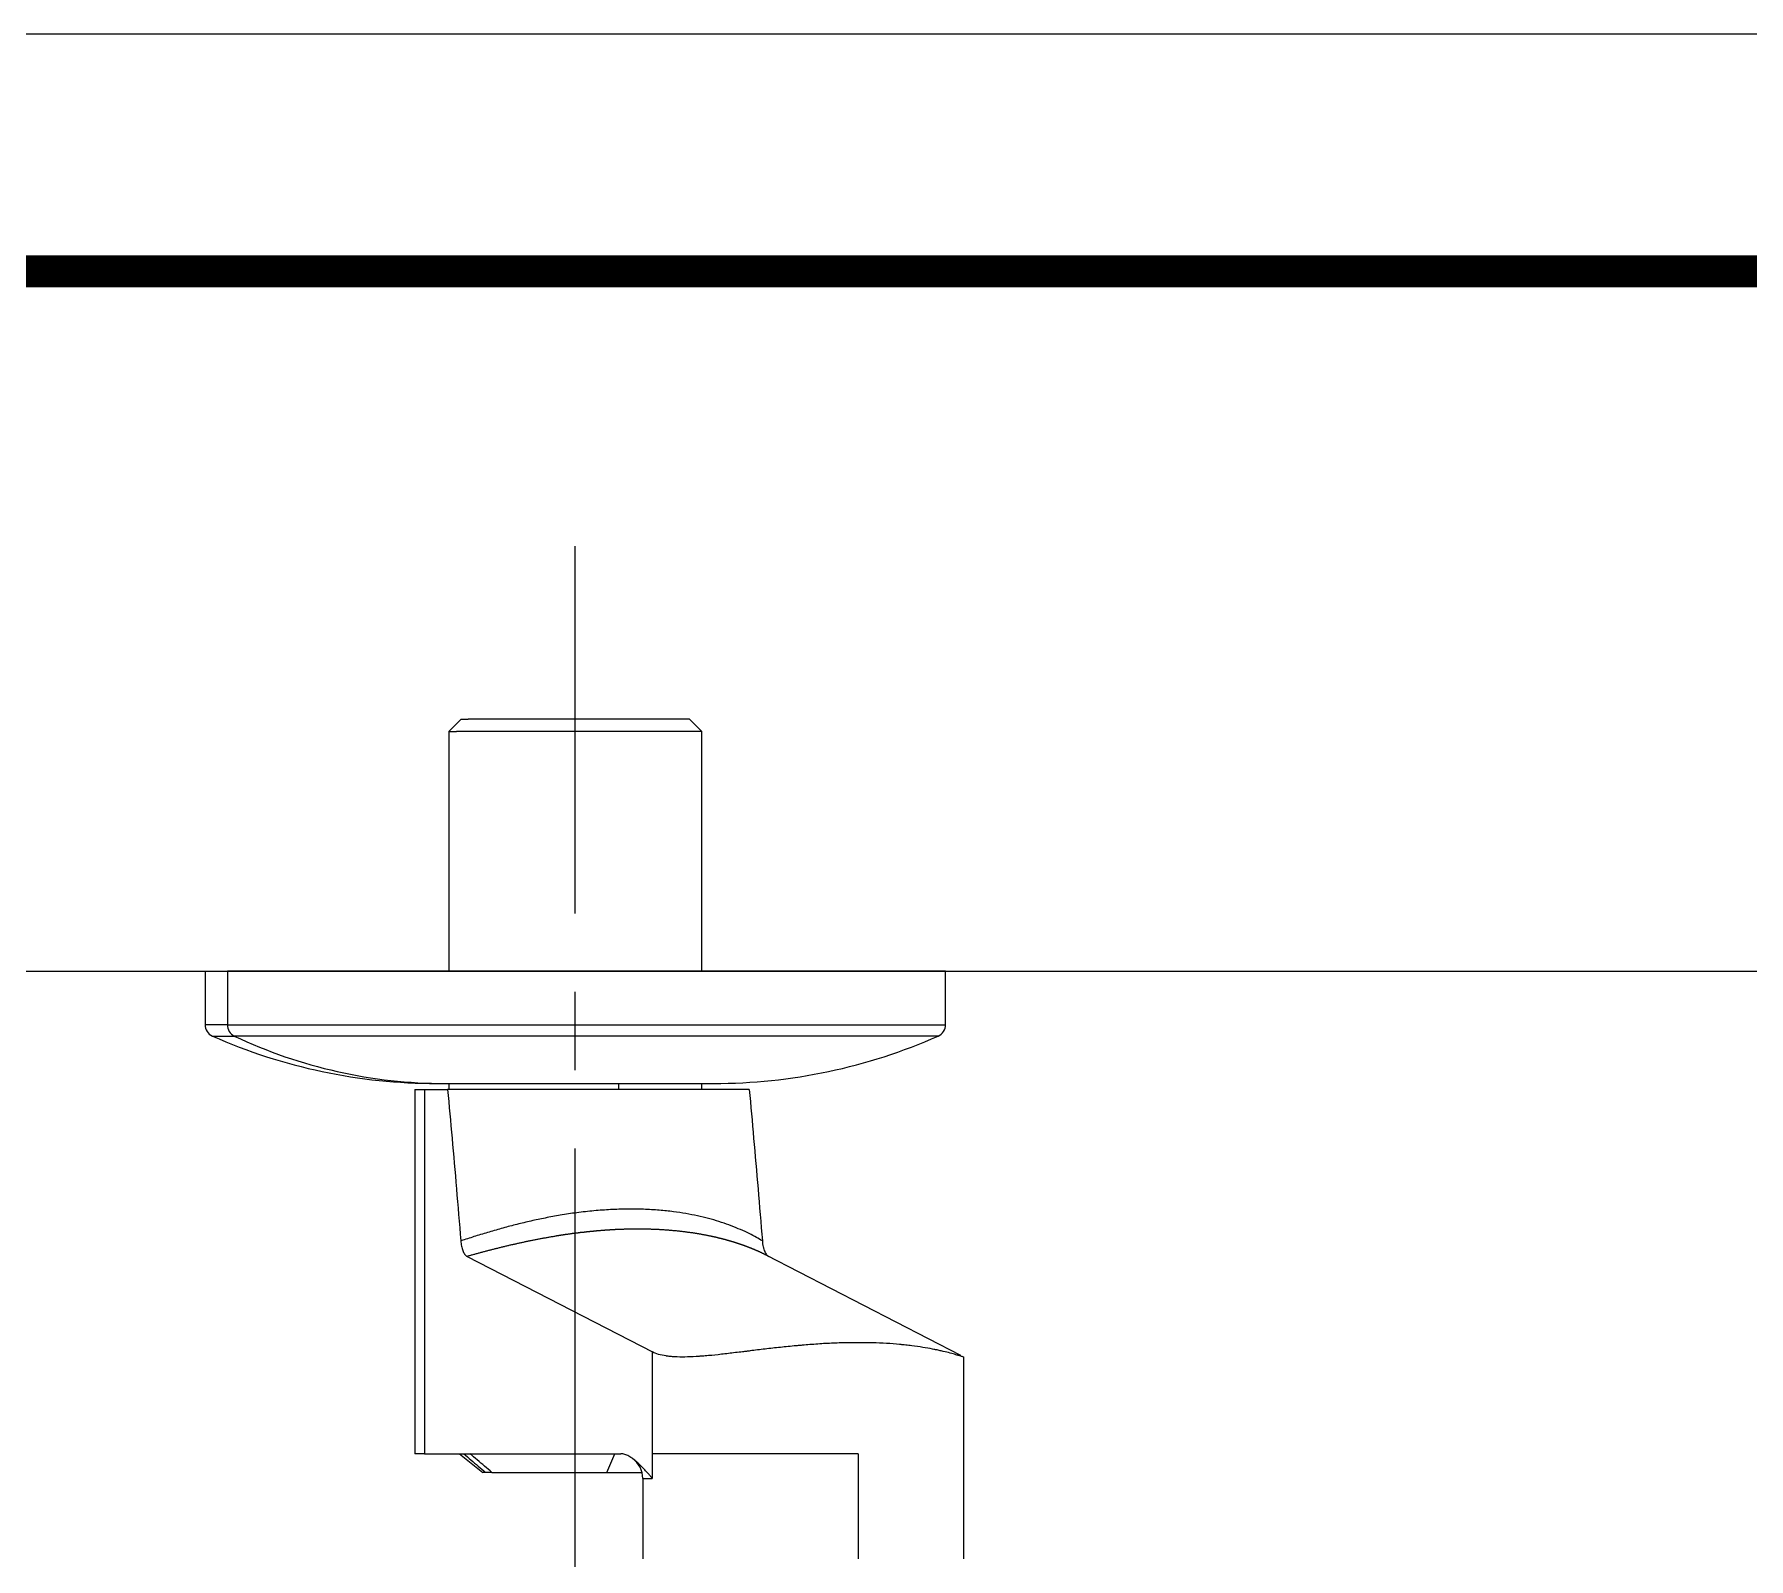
# Model space of a CAD drawing. Extents: x 3349 to 5808, y -3 to 827.
# Drawn here: x 3565.8 to 3704.7, y 703.3 to 826.8 of the extents above; entities that cross this region are included whole.
import ezdxf

# ---------------------------------------------------------------- set-up
doc = ezdxf.new("R2010")
doc.units = 0
doc.header["$LTSCALE"] = 4
doc.header["$MEASUREMENT"] = 0
doc.linetypes.add('CENTER2', pattern=[28.575, 19.05, -3.175, 3.175, -3.175])
doc.layers.get('0').update_dxf_attribs({"linetype": 'CONTINUOUS'})
doc.layers.add('1', color=7, linetype='CONTINUOUS')
doc.layers.add('Cneter', color=1, linetype='CENTER2', lineweight=13)

msp = doc.modelspace()

# ---------------------------------------------------------------- linework, layer by layer
at = {"ltscale": 0.5}
msp.add_line((3487.98, 750.91), (4147.11, 750.91), dxfattribs=at)
msp.add_lwpolyline([(3349.17, 0), (4477.57, 0), (4477.57, 826.8), (3349.17, 826.8)], close=True, dxfattribs=at)
at = {"color": 5, "linetype": 'ByBlock', "lineweight": 200, "const_width": 2.6}
msp.add_lwpolyline([(3367.31, 35.4), (4459.31, 35.4), (4459.31, 807.6), (3367.31, 807.6)], close=True, dxfattribs=at)
at = {"layer": '1', "color": 7, "linetype": 'Continuous', "lineweight": 18}
for p, q in [((3600.39, 771.31), (3599.39, 770.31)), ((3600.39, 771.31), (3600.95, 771.31)), ((3612.8, 771.31), (3600.95, 771.31)), ((3618.89, 771.31), (3612.8, 771.31)), ((3619.89, 770.31), (3618.89, 771.31)), ((3599.39, 770.31), (3599.39, 750.91)), ((3599.39, 770.31), (3600.01, 770.31)), ((3613.14, 770.31), (3600.01, 770.31)), ((3619.89, 770.31), (3613.14, 770.31)), ((3619.89, 750.91), (3619.89, 770.31)), ((3579.64, 750.91), (3579.64, 746.57)), ((3579.64, 750.91), (3581.45, 750.91)), ((3639.64, 750.91), (3581.45, 750.91)), ((3639.64, 746.57), (3639.64, 750.91)), ((3580.23, 745.65), (3582.01, 745.65)), ((3639.04, 745.65), (3582.01, 745.65)), ((3598.42, 741.81), (3599.09, 741.81)), ((3599.09, 741.81), (3620.86, 741.81)), ((3599.39, 741.81), (3599.39, 741.31)), ((3619.89, 741.31), (3619.89, 741.81)), ((3596.64, 741.31), (3596.64, 711.81)), ((3596.64, 741.31), (3597.42, 741.31)), ((3597.42, 741.31), (3599.3, 741.31)), ((3613.57, 741.31), (3599.3, 741.31)), ((3623.73, 741.31), (3613.57, 741.31)), ((3640.89, 719.77), (3625.16, 727.88)), ((3600.88, 727.8), (3615.89, 720.06)), ((3641.11, 703.31), (3641.11, 719.66)), ((3597.42, 711.81), (3596.64, 711.81)), ((3597.42, 711.81), (3613.33, 711.81)), ((3600.26, 711.81), (3602.14, 710.31)), ((3602.37, 710.31), (3602.14, 710.31)), ((3602.88, 710.31), (3602.37, 710.31)), ((3602.88, 710.31), (3612.2, 710.31)), ((3612.2, 710.31), (3615.04, 710.31)), ((3615.11, 709.81), (3615.11, 703.31))]:
    msp.add_line(p, q, dxfattribs=at)
at = {"layer": '1', "color": 7, "linetype": 'Continuous', "lineweight": 13}
for p, q in [((3581.45, 750.91), (3581.45, 746.57)), ((3581.45, 746.57), (3579.64, 746.57)), ((3581.45, 746.57), (3639.64, 746.57)), ((3613.14, 741.81), (3613.14, 741.31)), ((3597.42, 741.31), (3597.42, 711.81)), ((3615.89, 711.81), (3615.89, 720.06)), ((3612.2, 710.31), (3612.84, 711.81)), ((3632.55, 711.81), (3615.89, 711.81)), ((3615.89, 709.82), (3615.89, 711.81)), ((3632.55, 711.81), (3632.55, 703.31)), ((3615.11, 709.81), (3615.88, 709.81))]:
    msp.add_line(p, q, dxfattribs=at)
at = {"layer": '1', "color": 7, "linetype": 'Continuous', "lineweight": 18}
for centre, radius, start, end in [((3580.64, 746.57), 1, 180, 246.179), ((3638.64, 746.57), 1, 293.821, 0), ((3598.42, 786.81), 45, 246.1689, 270), ((3620.86, 786.81), 45, 270, 293.8311), ((3613.11, 709.81), 2, 0, 53.9188)]:
    msp.add_arc(centre, radius, start, end, dxfattribs=at)
at = {"layer": '1', "color": 7, "linetype": 'Continuous', "lineweight": 13}
for centre, major_axis, ratio, start_param, end_param in [((3582.39, 746.57), (0, -1), 0.939693, 4.712389, 5.867249), ((3599.09, 786.81), (0, 45), 0.93969, 2.725657, 3.141593)]:
    msp.add_ellipse(centre, major_axis=major_axis, ratio=ratio, start_param=start_param, end_param=end_param, dxfattribs=at)
at = {"layer": '1', "color": 7, "linetype": 'Continuous', "lineweight": 18}
for points in [[(3599.3, 741.31), (3599.42, 740.02), (3599.66, 737.39), (3600.01, 733.31), (3600.25, 730.49), (3600.37, 729.06)], [(3623.73, 741.31), (3623.86, 740.02), (3624.09, 737.38), (3624.45, 733.3), (3624.68, 730.49), (3624.8, 729.06)], [(3600.37, 729.06), (3600.37, 728.98), (3600.39, 728.84), (3600.42, 728.64), (3600.47, 728.45), (3600.52, 728.27), (3600.59, 728.12), (3600.67, 727.98), (3600.77, 727.87), (3600.84, 727.82), (3600.88, 727.8)], [(3600.6, 711.81), (3600.8, 711.65), (3601.19, 711.31), (3601.78, 710.81), (3602.17, 710.48), (3602.37, 710.31)], [(3602.88, 710.31), (3602.68, 710.48), (3602.29, 710.81), (3601.7, 711.31), (3601.31, 711.65), (3601.11, 711.81)]]:
    msp.add_open_spline(points, degree=3, dxfattribs=at)
for points, knots in [([(3614.15, 731.64), (3614.05, 731.64), (3613.5, 731.63), (3612.51, 731.6), (3611.15, 731.5), (3609.78, 731.35), (3608.46, 731.15), (3607.22, 730.92), (3606.05, 730.67), (3604.91, 730.4), (3603.78, 730.1), (3602.66, 729.78), (3601.57, 729.45), (3600.81, 729.2), (3600.42, 729.07), (3600.37, 729.06)], [0, 0, 0, 0, 0.023877, 0.120815, 0.217799, 0.316259, 0.411325, 0.49807, 0.579705, 0.661441, 0.743955, 0.82622, 0.908389, 0.988076, 1, 1, 1, 1]), ([(3624.8, 729.06), (3624.76, 729.08), (3624.56, 729.2), (3624.17, 729.43), (3623.56, 729.74), (3622.86, 730.05), (3622.1, 730.35), (3621.29, 730.63), (3620.44, 730.88), (3619.55, 731.09), (3618.6, 731.28), (3617.57, 731.43), (3616.43, 731.55), (3615.27, 731.62), (3614.49, 731.64), (3614.15, 731.64)], [0, 0, 0, 0, 0.015185, 0.084181, 0.160721, 0.243751, 0.325907, 0.406898, 0.488426, 0.56935, 0.649759, 0.733685, 0.82556, 0.924326, 1, 1, 1, 1]), ([(3625.17, 727.87), (3625.16, 727.88), (3625.14, 727.89), (3625.1, 727.91), (3625.07, 727.93), (3625.03, 727.94), (3624.99, 727.96), (3624.96, 727.98), (3624.92, 728), (3624.88, 728.02), (3624.85, 728.03), (3624.81, 728.05), (3624.77, 728.07), (3624.74, 728.09), (3624.7, 728.11), (3624.66, 728.12), (3624.62, 728.14), (3624.58, 728.16), (3624.55, 728.18), (3624.51, 728.19), (3624.47, 728.21), (3624.43, 728.23), (3624.39, 728.25), (3624.35, 728.26), (3624.31, 728.28), (3624.27, 728.3), (3624.23, 728.31), (3624.19, 728.33), (3624.15, 728.35), (3624.11, 728.36), (3624.07, 728.38), (3624.03, 728.4), (3623.99, 728.42), (3623.95, 728.43), (3623.91, 728.45), (3623.87, 728.47), (3623.83, 728.48), (3623.79, 728.5), (3623.74, 728.51), (3623.7, 728.53), (3623.66, 728.55), (3623.62, 728.56), (3623.57, 728.58), (3623.53, 728.6), (3623.49, 728.61), (3623.45, 728.63), (3623.4, 728.64), (3623.36, 728.66), (3623.32, 728.68), (3623.27, 728.69), (3623.23, 728.71), (3623.18, 728.72), (3623.14, 728.74), (3623.1, 728.75), (3623.05, 728.77), (3623.01, 728.78), (3622.96, 728.8), (3622.92, 728.81), (3622.87, 728.83), (3622.83, 728.84), (3622.78, 728.86), (3622.73, 728.87), (3622.69, 728.89), (3622.64, 728.9), (3622.6, 728.92), (3622.55, 728.93), (3622.5, 728.95), (3622.46, 728.96), (3622.41, 728.98), (3622.36, 728.99), (3622.32, 729), (3622.27, 729.02), (3622.22, 729.03), (3622.17, 729.05), (3622.12, 729.06), (3622.08, 729.07), (3622.03, 729.09), (3621.98, 729.1), (3621.93, 729.12), (3621.88, 729.13), (3621.83, 729.14), (3621.78, 729.16), (3621.73, 729.17), (3621.68, 729.18), (3621.63, 729.2), (3621.58, 729.21), (3621.53, 729.22), (3621.48, 729.23), (3621.43, 729.25), (3621.38, 729.26), (3621.33, 729.27), (3621.28, 729.28), (3621.23, 729.3), (3621.18, 729.31), (3621.13, 729.32), (3621.08, 729.33), (3621.02, 729.35), (3620.97, 729.36), (3620.92, 729.37), (3620.87, 729.38), (3620.82, 729.39), (3620.76, 729.4), (3620.71, 729.42), (3620.66, 729.43), (3620.59, 729.44), (3620.5, 729.46), (3620.4, 729.48), (3620.29, 729.5), (3620.18, 729.52), (3620.08, 729.54), (3619.97, 729.56), (3619.86, 729.58), (3619.76, 729.6), (3619.65, 729.62), (3619.54, 729.64), (3619.43, 729.66), (3619.32, 729.67), (3619.21, 729.69), (3619.1, 729.71), (3618.99, 729.72), (3618.88, 729.74), (3618.76, 729.75), (3618.65, 729.77), (3618.54, 729.78), (3618.43, 729.8), (3618.31, 729.81), (3618.2, 729.82), (3618.08, 729.84), (3617.97, 729.85), (3617.85, 729.86), (3617.74, 729.87), (3617.62, 729.88), (3617.5, 729.89), (3617.39, 729.9), (3617.27, 729.91), (3617.15, 729.92), (3617.03, 729.93), (3616.91, 729.94), (3616.79, 729.95), (3616.68, 729.95), (3616.56, 729.96), (3616.43, 729.97), (3616.31, 729.97), (3616.19, 729.98), (3616.07, 729.99), (3615.95, 729.99), (3615.83, 729.99), (3615.7, 730), (3615.58, 730), (3615.46, 730), (3615.33, 730.01), (3615.21, 730.01), (3615.09, 730.01), (3614.96, 730.01), (3614.83, 730.01), (3614.75, 730.01), (3614.71, 730.01)], [0, 0, 0, 0, 0.004426, 0.009481, 0.014534, 0.019584, 0.024631, 0.029675, 0.034717, 0.039756, 0.044792, 0.049826, 0.054857, 0.059886, 0.064912, 0.069935, 0.074956, 0.079975, 0.084992, 0.090006, 0.095018, 0.100028, 0.105035, 0.11004, 0.115044, 0.120045, 0.125044, 0.130041, 0.135036, 0.14003, 0.145021, 0.150011, 0.154998, 0.159984, 0.164969, 0.169951, 0.174932, 0.179912, 0.184889, 0.189866, 0.19484, 0.199814, 0.204786, 0.209756, 0.214725, 0.219693, 0.22466, 0.229625, 0.23459, 0.239553, 0.244515, 0.249476, 0.254436, 0.259395, 0.264353, 0.26931, 0.274266, 0.279222, 0.284177, 0.289131, 0.294084, 0.299037, 0.303989, 0.30894, 0.313891, 0.318841, 0.323791, 0.328741, 0.33369, 0.338639, 0.343587, 0.348535, 0.353483, 0.358431, 0.363379, 0.368327, 0.373274, 0.378222, 0.383169, 0.388117, 0.393064, 0.398012, 0.40296, 0.407908, 0.412857, 0.417806, 0.422755, 0.427704, 0.432654, 0.437605, 0.442555, 0.447507, 0.452459, 0.457411, 0.462365, 0.467319, 0.472273, 0.477229, 0.482185, 0.487142, 0.4921, 0.497059, 0.502019, 0.50698, 0.511942, 0.521674, 0.531394, 0.541103, 0.5508, 0.560487, 0.570163, 0.579829, 0.589486, 0.599132, 0.60877, 0.618399, 0.628019, 0.63763, 0.647234, 0.656831, 0.666419, 0.676002, 0.685577, 0.695146, 0.704709, 0.714267, 0.723819, 0.733366, 0.742908, 0.752446, 0.761981, 0.771511, 0.781038, 0.790562, 0.800084, 0.809603, 0.81912, 0.828635, 0.838149, 0.847662, 0.857174, 0.866686, 0.876198, 0.88571, 0.895223, 0.904736, 0.914251, 0.923768, 0.933287, 0.942808, 0.952331, 0.961858, 0.971388, 0.980921, 0.990458, 1, 1, 1, 1]), ([(3624.8, 729.06), (3624.8, 728.97), (3624.82, 728.81), (3624.85, 728.66), (3624.88, 728.55), (3624.88, 728.51), (3624.9, 728.44), (3624.91, 728.41), (3624.94, 728.32), (3624.96, 728.26), (3625, 728.18), (3625.01, 728.15), (3625.04, 728.1), (3625.05, 728.08), (3625.09, 728.01), (3625.11, 727.98), (3625.15, 727.93), (3625.16, 727.93), (3625.17, 727.91), (3625.19, 727.89), (3625.21, 727.87), (3625.25, 727.83), (3625.28, 727.81), (3625.31, 727.8)], [0, 0, 0, 0, 0.125, 0.25, 0.25, 0.3125, 0.3125, 0.375, 0.375, 0.5, 0.5, 0.5625, 0.5625, 0.625, 0.625, 0.75, 0.75, 0.78125, 0.78125, 0.8125, 0.875, 0.875, 1, 1, 1, 1]), ([(3641.11, 719.65), (3641.11, 719.65), (3641.1, 719.65), (3641.08, 719.65), (3641.04, 719.67), (3640.92, 719.7), (3640.84, 719.73), (3640.71, 719.77), (3640.68, 719.78), (3640.64, 719.79), (3640.63, 719.8), (3640.6, 719.8), (3640.52, 719.83), (3640.44, 719.85), (3640.23, 719.91), (3640.07, 719.96), (3639.71, 720.05), (3639.51, 720.1), (3639.19, 720.17), (3639.07, 720.2), (3638.93, 720.23), (3638.9, 720.23), (3638.84, 720.24), (3638.75, 720.26), (3638.65, 720.28), (3638.34, 720.34), (3638.07, 720.39), (3637.51, 720.48), (3637.21, 720.52), (3636.74, 720.58), (3636.58, 720.6), (3636.34, 720.63), (3636.21, 720.64), (3636.09, 720.65), (3636, 720.66), (3635.96, 720.66), (3635.57, 720.7), (3635.22, 720.73), (3634.49, 720.77), (3634.12, 720.79), (3633.35, 720.81), (3632.96, 720.81), (3632.46, 720.81), (3632.31, 720.81), (3632.15, 720.81), (3632.05, 720.81), (3632, 720.81), (3631.74, 720.81), (3631.54, 720.8), (3630.92, 720.79), (3630.5, 720.77), (3629.66, 720.73), (3629.24, 720.7), (3628.6, 720.65), (3628.39, 720.64), (3628.07, 720.61), (3627.96, 720.6), (3627.75, 720.58), (3627.64, 720.57), (3627.11, 720.52), (3626.68, 720.48), (3625.84, 720.39), (3625.43, 720.34), (3624.61, 720.25), (3624.2, 720.2), (3623.75, 720.14), (3623.7, 720.13), (3623.6, 720.12), (3623.45, 720.1), (3623.1, 720.06), (3622.81, 720.03), (3622.23, 719.96), (3621.86, 719.91), (3621.13, 719.83), (3620.78, 719.79), (3620.26, 719.75), (3620.09, 719.73), (3619.88, 719.72), (3619.84, 719.71), (3619.76, 719.71), (3619.63, 719.7), (3619.51, 719.69), (3619.12, 719.67), (3618.81, 719.65), (3618.24, 719.65), (3617.97, 719.65), (3617.58, 719.67), (3617.46, 719.68), (3617.28, 719.7), (3617.19, 719.71), (3617.11, 719.72), (3617.05, 719.73), (3617.02, 719.73), (3616.77, 719.77), (3616.57, 719.81), (3616.2, 719.92), (3616.04, 719.98), (3615.89, 720.06)], [0, 0, 0, 0, 0.01554, 0.01554, 0.050699, 0.050699, 0.085858, 0.085858, 0.094648, 0.094648, 0.099043, 0.099043, 0.103438, 0.121018, 0.121018, 0.156177, 0.156177, 0.191336, 0.191336, 0.208916, 0.208916, 0.213311, 0.213311, 0.217706, 0.226496, 0.226496, 0.261655, 0.261655, 0.296814, 0.296814, 0.314394, 0.314394, 0.323184, 0.327579, 0.327579, 0.331973, 0.331973, 0.367133, 0.367133, 0.402292, 0.402292, 0.437451, 0.437451, 0.446241, 0.450636, 0.450636, 0.455031, 0.455031, 0.472611, 0.472611, 0.50777, 0.50777, 0.542929, 0.542929, 0.560509, 0.560509, 0.569299, 0.569299, 0.578089, 0.578089, 0.613248, 0.613248, 0.648407, 0.648407, 0.683566, 0.683566, 0.687961, 0.687961, 0.692356, 0.701146, 0.718726, 0.718726, 0.753885, 0.753885, 0.789044, 0.789044, 0.806624, 0.806624, 0.811019, 0.811019, 0.815414, 0.824204, 0.824204, 0.859363, 0.859363, 0.894522, 0.894522, 0.912102, 0.912102, 0.920892, 0.925287, 0.925287, 0.929681, 0.929681, 0.964841, 0.964841, 1, 1, 1, 1]), ([(3615.88, 709.82), (3615.86, 709.85), (3615.83, 709.88), (3615.78, 709.94), (3615.7, 710.03), (3615.63, 710.12), (3615.47, 710.29), (3615.37, 710.41), (3615.16, 710.63), (3615.06, 710.74), (3614.85, 710.95), (3614.74, 711.05), (3614.61, 711.17), (3614.58, 711.19), (3614.53, 711.24), (3614.45, 711.31), (3614.37, 711.37), (3614.21, 711.49), (3614.1, 711.56), (3613.88, 711.68), (3613.77, 711.73), (3613.61, 711.78), (3613.55, 711.79), (3613.44, 711.81), (3613.39, 711.81), (3613.33, 711.81)], [0, 0, 0, 0, 0.03125, 0.03125, 0.0625, 0.125, 0.125, 0.25, 0.25, 0.375, 0.375, 0.5, 0.5, 0.53125, 0.53125, 0.5625, 0.625, 0.625, 0.75, 0.75, 0.875, 0.875, 0.9375, 0.9375, 1, 1, 1, 1])]:
    msp.add_open_spline(points, degree=3, knots=knots, dxfattribs=at)
at = {"layer": '1', "color": 7, "linetype": 'Continuous', "lineweight": 13}
msp.add_open_spline([(3614.71, 730.01), (3614.69, 730.01), (3614.65, 730.01), (3614.59, 730.01), (3614.53, 730.01), (3614.47, 730.01), (3614.41, 730.01), (3614.35, 730.01), (3614.29, 730.01), (3614.23, 730.01), (3614.16, 730.01), (3614.1, 730.01), (3614.04, 730.01), (3613.98, 730.01), (3613.92, 730), (3613.86, 730), (3613.8, 730), (3613.74, 730), (3613.68, 730), (3613.62, 730), (3613.56, 729.99), (3613.49, 729.99), (3613.43, 729.99), (3613.37, 729.99), (3613.31, 729.99), (3613.25, 729.98), (3613.19, 729.98), (3613.13, 729.98), (3613.06, 729.97), (3613, 729.97), (3612.94, 729.97), (3612.88, 729.97), (3612.82, 729.96), (3612.76, 729.96), (3612.69, 729.96), (3612.63, 729.95), (3612.57, 729.95), (3612.51, 729.95), (3612.45, 729.94), (3612.39, 729.94), (3612.32, 729.93), (3612.26, 729.93), (3612.2, 729.93), (3612.14, 729.92), (3612.08, 729.92), (3612.01, 729.91), (3611.95, 729.91), (3611.89, 729.9), (3611.83, 729.9), (3611.76, 729.89), (3611.7, 729.89), (3611.64, 729.88), (3611.58, 729.88), (3611.51, 729.87), (3611.45, 729.87), (3611.39, 729.86), (3611.33, 729.86), (3611.26, 729.85), (3611.2, 729.85), (3611.14, 729.84), (3611.08, 729.83), (3611.01, 729.83), (3610.95, 729.82), (3610.89, 729.82), (3610.82, 729.81), (3610.76, 729.8), (3610.7, 729.8), (3610.64, 729.79), (3610.57, 729.78), (3610.51, 729.78), (3610.45, 729.77), (3610.38, 729.76), (3610.32, 729.75), (3610.26, 729.75), (3610.19, 729.74), (3610.13, 729.73), (3610.07, 729.73), (3610, 729.72), (3609.94, 729.71), (3609.88, 729.7), (3609.81, 729.69), (3609.75, 729.69), (3609.69, 729.68), (3609.62, 729.67), (3609.56, 729.66), (3609.5, 729.65), (3609.43, 729.65), (3609.37, 729.64), (3609.31, 729.63), (3609.24, 729.62), (3609.18, 729.61), (3609.12, 729.6), (3609.05, 729.59), (3608.99, 729.58), (3608.93, 729.57), (3608.86, 729.57), (3608.8, 729.56), (3608.73, 729.55), (3608.67, 729.54), (3608.61, 729.53), (3608.54, 729.52), (3608.48, 729.51), (3608.41, 729.5), (3608.35, 729.49), (3608.29, 729.48), (3608.22, 729.47), (3608.16, 729.46), (3608.09, 729.45), (3608.01, 729.43), (3607.89, 729.41), (3607.75, 729.39), (3607.62, 729.37), (3607.48, 729.34), (3607.34, 729.32), (3607.2, 729.29), (3607.07, 729.27), (3606.93, 729.24), (3606.79, 729.22), (3606.65, 729.19), (3606.52, 729.17), (3606.38, 729.14), (3606.24, 729.11), (3606.11, 729.08), (3605.97, 729.06), (3605.83, 729.03), (3605.7, 729), (3605.56, 728.97), (3605.42, 728.94), (3605.29, 728.91), (3605.15, 728.88), (3605.02, 728.85), (3604.88, 728.82), (3604.75, 728.79), (3604.61, 728.76), (3604.47, 728.73), (3604.34, 728.7), (3604.2, 728.67), (3604.07, 728.64), (3603.94, 728.6), (3603.8, 728.57), (3603.67, 728.54), (3603.53, 728.51), (3603.4, 728.47), (3603.26, 728.44), (3603.13, 728.4), (3603, 728.37), (3602.86, 728.34), (3602.73, 728.3), (3602.6, 728.27), (3602.46, 728.23), (3602.33, 728.2), (3602.2, 728.16), (3602.07, 728.13), (3601.93, 728.09), (3601.8, 728.06), (3601.67, 728.02), (3601.54, 727.98), (3601.41, 727.95), (3601.27, 727.91), (3601.14, 727.87), (3601.01, 727.84), (3600.92, 727.81), (3600.88, 727.8)], degree=3, knots=[0, 0, 0, 0, 0.004475, 0.008949, 0.013421, 0.017892, 0.022362, 0.026831, 0.031299, 0.035765, 0.040231, 0.044695, 0.049159, 0.053621, 0.058083, 0.062543, 0.067003, 0.071462, 0.07592, 0.080378, 0.084834, 0.08929, 0.093746, 0.0982, 0.102655, 0.107108, 0.111561, 0.116014, 0.120466, 0.124918, 0.129369, 0.13382, 0.138271, 0.142722, 0.147172, 0.151622, 0.156072, 0.160522, 0.164971, 0.169421, 0.173871, 0.17832, 0.18277, 0.18722, 0.19167, 0.19612, 0.20057, 0.205021, 0.209471, 0.213922, 0.218374, 0.222826, 0.227278, 0.23173, 0.236183, 0.240637, 0.245091, 0.249546, 0.254001, 0.258457, 0.262914, 0.267371, 0.271829, 0.276288, 0.280748, 0.285208, 0.28967, 0.294132, 0.298595, 0.30306, 0.307525, 0.311992, 0.316459, 0.320928, 0.325398, 0.329869, 0.334341, 0.338815, 0.34329, 0.347766, 0.352244, 0.356723, 0.361203, 0.365685, 0.370169, 0.374654, 0.37914, 0.383628, 0.388118, 0.39261, 0.397103, 0.401598, 0.406095, 0.410594, 0.415094, 0.419597, 0.424101, 0.428608, 0.433116, 0.437626, 0.442139, 0.446653, 0.45117, 0.455689, 0.46021, 0.464733, 0.469258, 0.473786, 0.478316, 0.488089, 0.497859, 0.507627, 0.517393, 0.527156, 0.536919, 0.54668, 0.55644, 0.5662, 0.57596, 0.58572, 0.59548, 0.605241, 0.615003, 0.624767, 0.634532, 0.6443, 0.65407, 0.663842, 0.673618, 0.683397, 0.69318, 0.702966, 0.712757, 0.722553, 0.732354, 0.74216, 0.751971, 0.761789, 0.771613, 0.781443, 0.79128, 0.801124, 0.810976, 0.820836, 0.830704, 0.84058, 0.850465, 0.860359, 0.870263, 0.880176, 0.890099, 0.900032, 0.909976, 0.919931, 0.929898, 0.939875, 0.949865, 0.959866, 0.96988, 0.979907, 0.989947, 1, 1, 1, 1], dxfattribs=at)
msp.add_open_spline([(3615.89, 709.82), (3615.89, 709.82), (3615.89, 709.82), (3615.89, 709.82), (3615.89, 709.82)], degree=3, dxfattribs=at)
at = {"layer": 'Cneter', "lineweight": 5, "ltscale": 0.5}
msp.add_line((3609.64, 698.43), (3609.64, 785.33), dxfattribs=at)

doc.saveas('drawing.dxf')
